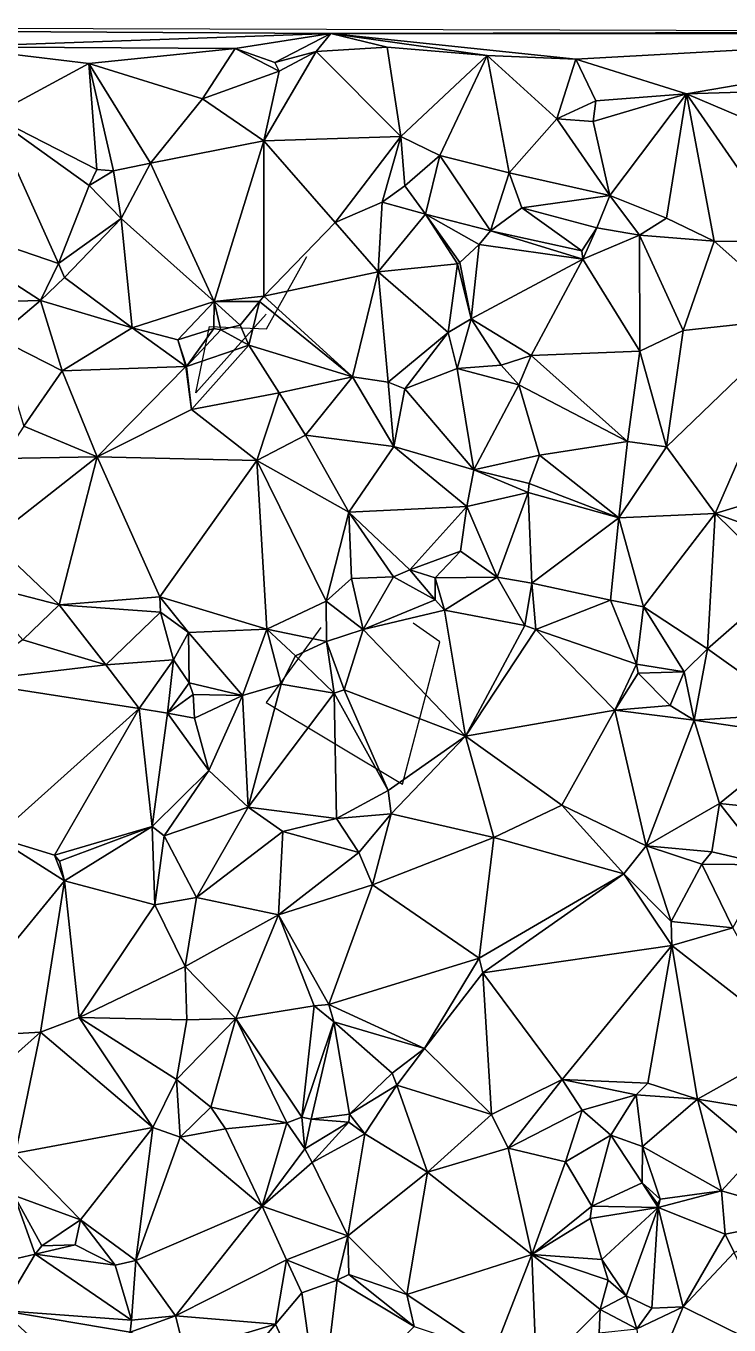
# Model space of a CAD drawing. Header units: metres. Extents: x -15.5 to 15, y -15 to 15.
# Drawn here: x -0.62 to 6.73, y 1.42 to 14.99 of the extents above; entities that cross this region are included whole.
import ezdxf

# ---------------------------------------------------------------- set-up
doc = ezdxf.new("R2010")
doc.units = ezdxf.units.M
doc.layers.add('CRACKS', color=1, linetype='Continuous')
doc.layers.add('STREET_MESH', color=7, linetype='Continuous')

msp = doc.modelspace()

# ---------------------------------------------------------------- linework, layer by layer
at = {"layer": 'CRACKS'}
for points in [[(1.891, 11.977, 0.1), (1.158, 11.157, 0.1), (1.298, 11.849, 0.1), (1.894, 11.825, 0.1), (2.316, 12.579, 0.1)], [(2.461, 8.708, 0.1), (1.89, 7.923, 0.1), (3.315, 7.069, 0.1), (3.705, 8.557, 0.1), (3.426, 8.75, 0.1)]]:
    msp.add_polyline3d(points, dxfattribs=at)
at = {"layer": 'STREET_MESH'}
for points in [[(2.566, 14.908), (11.051, 14.925), (-10.887, 14.987)], [(-1.411, 14.77), (2.566, 14.908), (-10.887, 14.987)], [(9.968, 14.91), (11.051, 14.925), (2.566, 14.908)], [(-1.411, 14.77), (1.567, 14.751), (2.566, 14.908)], [(1.567, 14.751), (1.982, 14.606), (2.566, 14.908)], [(1.982, 14.606), (2.415, 14.72), (2.566, 14.908)], [(2.415, 14.72), (3.157, 14.767), (2.566, 14.908)], [(5.128, 14.639), (9.968, 14.91), (2.566, 14.908)], [(3.157, 14.767), (4.199, 14.68), (2.566, 14.908)], [(4.199, 14.68), (5.128, 14.639), (2.566, 14.908)], [(5.128, 14.639), (6.283, 14.277), (9.968, 14.91)], [(6.283, 14.277), (9.695, 14.383), (9.968, 14.91)], [(0.038, 14.596), (-1.411, 14.77), (-0.976, 14.049)], [(0.038, 14.596), (1.567, 14.751), (-1.411, 14.77)], [(0.038, 14.596), (1.226, 14.228), (1.567, 14.751)], [(1.226, 14.228), (2.026, 14.516), (1.567, 14.751)], [(2.026, 14.516), (1.982, 14.606), (1.567, 14.751)], [(2.415, 14.72), (1.866, 13.787), (3.299, 13.832)], [(2.026, 14.516), (1.866, 13.787), (2.415, 14.72)], [(1.982, 14.606), (2.026, 14.516), (2.415, 14.72)], [(3.157, 14.767), (2.415, 14.72), (3.299, 13.832)], [(4.199, 14.68), (3.157, 14.767), (3.299, 13.832)], [(3.705, 13.633), (4.199, 14.68), (3.299, 13.832)], [(3.705, 13.633), (4.432, 13.454), (4.199, 14.68)], [(4.199, 14.68), (4.928, 14.017), (5.128, 14.639)], [(4.432, 13.454), (4.928, 14.017), (4.199, 14.68)], [(0.123, 13.489), (0.038, 14.596), (-0.976, 14.049)], [(0.683, 13.554), (1.226, 14.228), (0.038, 14.596)], [(0.295, 13.476), (0.683, 13.554), (0.038, 14.596)], [(0.123, 13.489), (0.295, 13.476), (0.038, 14.596)], [(2.026, 14.516), (1.226, 14.228), (1.866, 13.787)], [(4.928, 14.017), (5.335, 14.207), (5.128, 14.639)], [(5.335, 14.207), (6.283, 14.277), (5.128, 14.639)], [(9.695, 14.383), (6.283, 14.277), (8.423, 13.37)], [(6.283, 14.277), (5.309, 13.989), (5.481, 13.218)], [(5.335, 14.207), (5.309, 13.989), (6.283, 14.277)], [(6.076, 12.98), (6.283, 14.277), (5.481, 13.218)], [(6.574, 12.74), (6.283, 14.277), (6.076, 12.98)], [(7.358, 12.73), (6.283, 14.277), (6.574, 12.74)], [(6.283, 14.277), (7.358, 12.73), (8.423, 13.37)], [(1.226, 14.228), (0.683, 13.554), (1.866, 13.787)], [(5.309, 13.989), (5.335, 14.207), (4.928, 14.017)], [(-1.939, 13.074), (-0.277, 12.506), (-0.976, 14.049)], [(-0.277, 12.506), (0.041, 13.323), (-0.976, 14.049)], [(0.041, 13.323), (0.123, 13.489), (-0.976, 14.049)], [(4.928, 14.017), (4.432, 13.454), (5.481, 13.218)], [(5.309, 13.989), (4.928, 14.017), (5.481, 13.218)], [(0.683, 13.554), (1.347, 12.109), (1.866, 13.787)], [(1.347, 12.109), (1.868, 12.167), (1.866, 13.787)], [(1.866, 13.787), (2.611, 12.936), (3.299, 13.832)], [(1.868, 12.167), (2.611, 12.936), (1.866, 13.787)], [(2.611, 12.936), (3.102, 13.147), (3.299, 13.832)], [(3.102, 13.147), (3.341, 13.319), (3.299, 13.832)], [(3.341, 13.319), (3.705, 13.633), (3.299, 13.832)], [(3.341, 13.319), (3.558, 13.021), (3.705, 13.633)], [(3.705, 13.633), (3.558, 13.021), (4.234, 12.848)], [(4.432, 13.454), (3.705, 13.633), (4.234, 12.848)], [(0.041, 13.323), (0.295, 13.476), (0.123, 13.489)], [(0.295, 13.476), (0.041, 13.323), (0.376, 12.978)], [(0.295, 13.476), (0.376, 12.978), (0.683, 13.554)], [(0.376, 12.978), (1.347, 12.109), (0.683, 13.554)], [(4.562, 13.09), (4.432, 13.454), (4.234, 12.848)], [(4.432, 13.454), (4.562, 13.09), (5.481, 13.218)], [(0.376, 12.978), (0.041, 13.323), (-0.277, 12.506)], [(3.341, 13.319), (3.102, 13.147), (3.558, 13.021)], [(4.562, 13.09), (5.347, 12.881), (5.481, 13.218)], [(5.347, 12.881), (5.794, 12.804), (5.481, 13.218)], [(5.794, 12.804), (6.076, 12.98), (5.481, 13.218)], [(-0.466, 12.12), (-1.939, 13.074), (-1.799, 12.085)], [(-0.277, 12.506), (-1.939, 13.074), (-0.466, 12.12)], [(3.102, 13.147), (2.611, 12.936), (3.062, 12.419)], [(3.558, 13.021), (3.102, 13.147), (3.062, 12.419)], [(5.191, 12.638), (4.562, 13.09), (4.234, 12.848)], [(4.562, 13.09), (5.191, 12.638), (5.347, 12.881)], [(-0.217, 12.361), (0.376, 12.978), (-0.277, 12.506)], [(-0.217, 12.361), (0.493, 11.837), (0.376, 12.978)], [(0.493, 11.837), (1.347, 12.109), (0.376, 12.978)], [(2.611, 12.936), (1.868, 12.167), (3.062, 12.419)], [(3.889, 12.505), (3.558, 13.021), (3.062, 12.419)], [(3.558, 13.021), (4.117, 12.705), (4.234, 12.848)], [(3.558, 13.021), (3.915, 12.519), (4.117, 12.705)], [(3.889, 12.505), (3.915, 12.519), (3.558, 13.021)], [(5.794, 12.804), (6.574, 12.74), (6.076, 12.98)], [(4.117, 12.705), (5.201, 12.552), (4.234, 12.848)], [(5.201, 12.552), (5.191, 12.638), (4.234, 12.848)], [(5.347, 12.881), (5.191, 12.638), (5.201, 12.552)], [(5.794, 12.804), (5.347, 12.881), (5.201, 12.552)], [(5.794, 12.804), (5.201, 12.552), (5.796, 11.593)], [(6.574, 12.74), (5.794, 12.804), (6.248, 11.806)], [(5.794, 12.804), (5.796, 11.593), (6.248, 11.806)], [(3.915, 12.519), (4.032, 11.928), (4.117, 12.705)], [(4.032, 11.928), (5.201, 12.552), (4.117, 12.705)], [(6.574, 12.74), (6.248, 11.806), (7.475, 11.941)], [(7.358, 12.73), (6.574, 12.74), (7.475, 11.941)], [(-0.217, 12.361), (-0.277, 12.506), (-0.466, 12.12)], [(3.793, 11.788), (3.889, 12.505), (3.062, 12.419)], [(4.032, 11.928), (3.889, 12.505), (3.793, 11.788)], [(3.915, 12.519), (3.889, 12.505), (4.032, 11.928)], [(5.201, 12.552), (4.032, 11.928), (4.659, 11.547)], [(5.796, 11.593), (5.201, 12.552), (4.659, 11.547)], [(0.493, 11.837), (-0.217, 12.361), (-0.466, 12.12)], [(1.868, 12.167), (2.794, 11.322), (3.062, 12.419)], [(2.794, 11.322), (3.166, 11.268), (3.062, 12.419)], [(3.166, 11.268), (3.793, 11.788), (3.062, 12.419)], [(-0.926, 11.736), (-0.466, 12.12), (-1.799, 12.085)], [(-0.926, 11.736), (-0.239, 11.385), (-0.466, 12.12)], [(-0.239, 11.385), (0.493, 11.837), (-0.466, 12.12)], [(0.967, 11.709), (1.347, 12.109), (0.493, 11.837)], [(1.347, 12.109), (0.967, 11.709), (1.343, 11.828)], [(1.417, 11.814), (1.347, 12.109), (1.343, 11.828)], [(1.347, 12.109), (1.823, 12.111), (1.868, 12.167)], [(1.823, 12.111), (1.347, 12.109), (1.621, 11.862)], [(1.621, 11.862), (1.347, 12.109), (1.417, 11.814)], [(1.711, 11.655), (1.823, 12.111), (1.621, 11.862)], [(1.711, 11.655), (2.794, 11.322), (1.823, 12.111)], [(1.823, 12.111), (2.794, 11.322), (1.868, 12.167)], [(6.248, 11.806), (6.076, 10.594), (7.475, 11.941)], [(6.076, 10.594), (6.584, 9.897), (7.475, 11.941)], [(6.584, 9.897), (8.258, 10.404), (7.475, 11.941)], [(0.493, 11.837), (-0.239, 11.385), (1.052, 11.431)], [(0.967, 11.709), (0.493, 11.837), (1.052, 11.431)], [(0.967, 11.709), (1.058, 11.431), (1.343, 11.828)], [(1.058, 11.431), (1.417, 11.814), (1.343, 11.828)], [(1.058, 11.431), (1.711, 11.655), (1.417, 11.814)], [(1.711, 11.655), (1.621, 11.862), (1.417, 11.814)], [(3.886, 11.41), (4.032, 11.928), (3.793, 11.788)], [(3.886, 11.41), (4.346, 11.447), (4.032, 11.928)], [(4.032, 11.928), (4.346, 11.447), (4.659, 11.547)], [(6.248, 11.806), (5.796, 11.593), (6.076, 10.594)], [(-0.639, 10.808), (-0.239, 11.385), (-0.926, 11.736)], [(1.058, 11.431), (0.967, 11.709), (1.052, 11.431)], [(3.166, 11.268), (3.341, 11.2), (3.793, 11.788)], [(3.341, 11.2), (3.886, 11.41), (3.793, 11.788)], [(1.113, 10.984), (1.711, 11.655), (1.058, 11.431)], [(2.028, 11.156), (1.711, 11.655), (1.113, 10.984)], [(1.711, 11.655), (2.028, 11.156), (2.794, 11.322)], [(4.346, 11.447), (4.532, 11.241), (4.659, 11.547)], [(4.532, 11.241), (5.666, 10.65), (4.659, 11.547)], [(5.666, 10.65), (5.796, 11.593), (4.659, 11.547)], [(5.796, 11.593), (5.666, 10.65), (6.076, 10.594)], [(1.052, 11.431), (-0.239, 11.385), (0.127, 10.488)], [(1.113, 10.984), (1.052, 11.431), (0.127, 10.488)], [(1.113, 10.984), (1.058, 11.431), (1.052, 11.431)], [(3.886, 11.41), (3.341, 11.2), (4.062, 10.351)], [(4.532, 11.241), (4.346, 11.447), (3.886, 11.41)], [(4.532, 11.241), (3.886, 11.41), (4.062, 10.351)], [(-0.239, 11.385), (-0.639, 10.808), (0.127, 10.488)], [(2.794, 11.322), (2.028, 11.156), (2.303, 10.714)], [(2.794, 11.322), (2.303, 10.714), (3.224, 10.596)], [(3.166, 11.268), (2.794, 11.322), (3.224, 10.596)], [(3.341, 11.2), (3.166, 11.268), (3.224, 10.596)], [(2.028, 11.156), (1.113, 10.984), (1.794, 10.45)], [(2.303, 10.714), (2.028, 11.156), (1.794, 10.45)], [(4.062, 10.351), (3.341, 11.2), (3.224, 10.596)], [(4.532, 11.241), (4.062, 10.351), (4.746, 10.507)], [(5.666, 10.65), (4.532, 11.241), (4.746, 10.507)], [(1.794, 10.45), (1.113, 10.984), (0.127, 10.488)], [(0.127, 10.488), (-0.639, 10.808), (-0.86, 10.47)], [(2.303, 10.714), (1.794, 10.45), (2.756, 9.911)], [(3.224, 10.596), (2.303, 10.714), (2.756, 9.911)], [(3.99, 9.971), (3.224, 10.596), (2.756, 9.911)], [(3.99, 9.971), (4.062, 10.351), (3.224, 10.596)], [(5.666, 10.65), (4.746, 10.507), (5.575, 9.851)], [(5.666, 10.65), (5.575, 9.851), (6.076, 10.594)], [(5.575, 9.851), (6.584, 9.897), (6.076, 10.594)], [(-0.987, 9.617), (0.127, 10.488), (-0.86, 10.47)], [(-0.273, 8.943), (0.127, 10.488), (-0.987, 9.617)], [(0.127, 10.488), (-0.273, 8.943), (0.779, 9.028)], [(1.794, 10.45), (0.127, 10.488), (0.779, 9.028)], [(1.898, 8.69), (1.794, 10.45), (0.779, 9.028)], [(1.794, 10.45), (2.517, 8.98), (2.756, 9.911)], [(2.517, 8.98), (1.794, 10.45), (1.898, 8.69)], [(4.062, 10.351), (4.639, 10.209), (4.746, 10.507)], [(4.746, 10.507), (4.639, 10.209), (5.575, 9.851)], [(3.99, 9.971), (4.628, 10.116), (4.062, 10.351)], [(4.628, 10.116), (4.639, 10.209), (4.062, 10.351)], [(6.584, 9.897), (7.14, 9.694), (8.258, 10.404)], [(4.639, 10.209), (4.628, 10.116), (5.575, 9.851)], [(4.628, 10.116), (3.99, 9.971), (4.304, 9.232)], [(4.628, 10.116), (4.304, 9.232), (4.666, 9.168)], [(5.575, 9.851), (4.628, 10.116), (4.666, 9.168)], [(2.517, 8.98), (2.783, 9.217), (2.756, 9.911)], [(3.394, 9.307), (3.99, 9.971), (2.756, 9.911)], [(2.783, 9.217), (3.223, 9.236), (2.756, 9.911)], [(3.223, 9.236), (3.394, 9.307), (2.756, 9.911)], [(3.99, 9.971), (3.394, 9.307), (3.922, 9.504)], [(4.304, 9.232), (3.99, 9.971), (3.922, 9.504)], [(5.489, 8.993), (5.575, 9.851), (4.666, 9.168)], [(5.575, 9.851), (5.489, 8.993), (5.833, 8.921)], [(6.584, 9.897), (5.575, 9.851), (5.833, 8.921)], [(6.504, 8.483), (6.584, 9.897), (5.833, 8.921)], [(6.584, 9.897), (6.504, 8.483), (7.309, 9.188)], [(7.14, 9.694), (6.584, 9.897), (7.309, 9.188)], [(-1.191, 9.181), (-0.273, 8.943), (-0.987, 9.617)], [(3.394, 9.307), (3.659, 9.226), (3.922, 9.504)], [(3.659, 9.226), (4.304, 9.232), (3.922, 9.504)], [(2.906, 8.685), (3.223, 9.236), (2.783, 9.217)], [(3.656, 8.994), (3.223, 9.236), (2.906, 8.685)], [(3.656, 8.994), (3.394, 9.307), (3.223, 9.236)], [(3.394, 9.307), (3.656, 8.994), (3.659, 9.226)], [(3.659, 9.226), (3.656, 8.994), (3.756, 8.886)], [(3.659, 9.226), (3.756, 8.886), (4.304, 9.232)], [(4.304, 9.232), (3.756, 8.886), (4.593, 8.727)], [(4.304, 9.232), (4.593, 8.727), (4.666, 9.168)], [(-0.273, 8.943), (-1.191, 9.181), (-0.651, 8.577)], [(2.906, 8.685), (2.783, 9.217), (2.517, 8.98)], [(4.666, 9.168), (4.593, 8.727), (4.71, 8.686)], [(5.489, 8.993), (4.666, 9.168), (4.71, 8.686)], [(6.504, 8.483), (7.452, 7.807), (7.309, 9.188)], [(-0.273, 8.943), (0.786, 8.868), (0.779, 9.028)], [(1.079, 8.654), (1.898, 8.69), (0.779, 9.028)], [(0.786, 8.868), (1.079, 8.654), (0.779, 9.028)], [(2.517, 8.98), (1.898, 8.69), (2.522, 8.559)], [(2.906, 8.685), (2.517, 8.98), (2.522, 8.559)], [(3.656, 8.994), (2.906, 8.685), (3.756, 8.886)], [(5.76, 8.323), (5.489, 8.993), (4.71, 8.686)], [(5.489, 8.993), (5.76, 8.323), (5.833, 8.921)], [(-0.273, 8.943), (-0.651, 8.577), (0.217, 8.315)], [(0.786, 8.868), (-0.273, 8.943), (0.217, 8.315)], [(0.924, 8.369), (0.786, 8.868), (0.217, 8.315)], [(1.079, 8.654), (0.786, 8.868), (0.924, 8.369)], [(3.756, 8.886), (2.906, 8.685), (3.976, 7.572)], [(4.593, 8.727), (3.756, 8.886), (3.976, 7.572)], [(5.76, 8.323), (6.26, 8.245), (5.833, 8.921)], [(6.26, 8.245), (6.504, 8.483), (5.833, 8.921)], [(1.079, 8.654), (1.645, 7.996), (1.898, 8.69)], [(1.645, 7.996), (2.049, 8.114), (1.898, 8.69)], [(1.898, 8.69), (2.199, 8.409), (2.522, 8.559)], [(2.049, 8.114), (2.199, 8.409), (1.898, 8.69)], [(2.705, 8.054), (2.906, 8.685), (2.522, 8.559)], [(2.906, 8.685), (2.705, 8.054), (3.976, 7.572)], [(4.593, 8.727), (3.976, 7.572), (4.71, 8.686)], [(3.976, 7.572), (5.534, 7.842), (4.71, 8.686)], [(5.534, 7.842), (5.76, 8.323), (4.71, 8.686)], [(0.217, 8.315), (-0.651, 8.577), (-1.254, 8.143)], [(1.087, 8.13), (1.079, 8.654), (0.924, 8.369)], [(1.087, 8.13), (1.645, 7.996), (1.079, 8.654)], [(2.199, 8.409), (2.602, 8.021), (2.522, 8.559)], [(2.602, 8.021), (2.705, 8.054), (2.522, 8.559)], [(6.26, 8.245), (6.363, 7.738), (6.504, 8.483)], [(6.363, 7.738), (7.452, 7.807), (6.504, 8.483)], [(0.564, 7.859), (0.217, 8.315), (-1.254, 8.143)], [(0.564, 7.859), (0.924, 8.369), (0.217, 8.315)], [(0.564, 7.859), (0.861, 7.812), (0.924, 8.369)], [(0.861, 7.812), (1.087, 8.13), (0.924, 8.369)], [(2.602, 8.021), (2.199, 8.409), (2.049, 8.114)], [(5.778, 8.231), (5.76, 8.323), (5.534, 7.842)], [(5.778, 8.231), (6.26, 8.245), (5.76, 8.323)], [(-0.935, 6.518), (0.564, 7.859), (-1.254, 8.143)], [(5.778, 8.231), (5.534, 7.842), (6.114, 7.892)], [(6.26, 8.245), (5.778, 8.231), (6.114, 7.892)], [(6.363, 7.738), (6.26, 8.245), (6.114, 7.892)], [(1.087, 8.13), (0.861, 7.812), (1.128, 8.007)], [(0.861, 7.812), (1.144, 7.759), (1.128, 8.007)], [(1.645, 7.996), (1.087, 8.13), (1.128, 8.007)], [(1.144, 7.759), (1.645, 7.996), (1.128, 8.007)], [(1.645, 7.996), (1.703, 6.832), (2.049, 8.114)], [(1.703, 6.832), (2.602, 8.021), (2.049, 8.114)], [(2.602, 8.021), (1.703, 6.832), (2.627, 6.712)], [(2.602, 8.021), (3.168, 7.005), (2.705, 8.054)], [(3.168, 7.005), (2.602, 8.021), (2.627, 6.712)], [(2.705, 8.054), (3.168, 7.005), (3.976, 7.572)], [(1.645, 7.996), (1.144, 7.759), (1.293, 7.213)], [(1.703, 6.832), (1.645, 7.996), (1.293, 7.213)], [(5.534, 7.842), (6.363, 7.738), (6.114, 7.892)], [(-0.319, 6.328), (0.564, 7.859), (-0.935, 6.518)], [(-0.319, 6.328), (0.702, 6.63), (0.564, 7.859)], [(0.702, 6.63), (0.861, 7.812), (0.564, 7.859)], [(0.861, 7.812), (0.702, 6.63), (1.293, 7.213)], [(1.144, 7.759), (0.861, 7.812), (1.293, 7.213)], [(5.534, 7.842), (3.976, 7.572), (4.98, 6.852)], [(5.862, 6.425), (5.534, 7.842), (4.98, 6.852)], [(5.862, 6.425), (6.363, 7.738), (5.534, 7.842)], [(6.363, 7.738), (5.862, 6.425), (6.63, 6.87)], [(6.363, 7.738), (7.497, 7.57), (7.452, 7.807)], [(7.497, 7.57), (6.363, 7.738), (6.63, 6.87)], [(3.168, 7.005), (3.196, 6.761), (3.976, 7.572)], [(3.196, 6.761), (4.271, 6.514), (3.976, 7.572)], [(3.976, 7.572), (4.271, 6.514), (4.98, 6.852)], [(7.717, 6.756), (7.497, 7.57), (6.63, 6.87)], [(0.702, 6.63), (0.827, 6.532), (1.293, 7.213)], [(0.827, 6.532), (1.703, 6.832), (1.293, 7.213)], [(3.196, 6.761), (3.168, 7.005), (2.627, 6.712)], [(1.703, 6.832), (0.827, 6.532), (1.164, 5.887)], [(1.703, 6.832), (1.164, 5.887), (2.067, 6.577)], [(1.703, 6.832), (2.067, 6.577), (2.627, 6.712)], [(4.271, 6.514), (5.629, 6.133), (4.98, 6.852)], [(5.629, 6.133), (5.862, 6.425), (4.98, 6.852)], [(5.862, 6.425), (6.549, 6.363), (6.63, 6.87)], [(6.63, 6.87), (6.549, 6.363), (7.133, 6.229)], [(7.717, 6.756), (6.63, 6.87), (7.133, 6.229)], [(2.067, 6.577), (2.86, 6.356), (2.627, 6.712)], [(2.86, 6.356), (3.196, 6.761), (2.627, 6.712)], [(3.196, 6.761), (2.86, 6.356), (3.002, 6.02)], [(4.271, 6.514), (3.196, 6.761), (3.002, 6.02)], [(-0.935, 6.518), (-1.562, 4.419), (-0.217, 6.061)], [(-0.319, 6.328), (-0.935, 6.518), (-0.217, 6.061)], [(-0.319, 6.328), (-0.267, 6.265), (0.702, 6.63)], [(0.702, 6.63), (-0.267, 6.265), (-0.217, 6.061)], [(0.728, 5.809), (0.702, 6.63), (-0.217, 6.061)], [(0.827, 6.532), (0.702, 6.63), (0.728, 5.809)], [(1.164, 5.887), (0.827, 6.532), (0.728, 5.809)], [(2.067, 6.577), (1.164, 5.887), (2.019, 5.707)], [(2.86, 6.356), (2.067, 6.577), (2.019, 5.707)], [(4.117, 5.252), (4.271, 6.514), (3.002, 6.02)], [(5.629, 6.133), (4.271, 6.514), (4.117, 5.252)], [(5.629, 6.133), (6.122, 5.638), (5.862, 6.425)], [(6.122, 5.638), (6.445, 6.235), (5.862, 6.425)], [(6.445, 6.235), (6.549, 6.363), (5.862, 6.425)], [(-0.267, 6.265), (-0.319, 6.328), (-0.217, 6.061)], [(2.86, 6.356), (2.019, 5.707), (3.002, 6.02)], [(6.549, 6.363), (6.445, 6.235), (7.133, 6.229)], [(4.154, 5.1), (5.629, 6.133), (4.117, 5.252)], [(5.629, 6.133), (4.154, 5.1), (6.131, 5.386)], [(6.122, 5.638), (5.629, 6.133), (6.131, 5.386)], [(6.445, 6.235), (6.122, 5.638), (6.767, 5.57)], [(6.445, 6.235), (6.767, 5.57), (7.133, 6.229)], [(-1.562, 4.419), (-0.468, 4.481), (-0.217, 6.061)], [(-0.468, 4.481), (-0.063, 4.635), (-0.217, 6.061)], [(-0.063, 4.635), (0.728, 5.809), (-0.217, 6.061)], [(2.019, 5.707), (2.547, 4.769), (3.002, 6.02)], [(2.547, 4.769), (4.117, 5.252), (3.002, 6.02)], [(1.046, 5.166), (1.164, 5.887), (0.728, 5.809)], [(1.164, 5.887), (1.046, 5.166), (2.019, 5.707)], [(1.046, 5.166), (0.728, 5.809), (-0.063, 4.635)], [(1.046, 5.166), (1.575, 4.622), (2.019, 5.707)], [(1.575, 4.622), (2.394, 4.755), (2.019, 5.707)], [(2.394, 4.755), (2.547, 4.769), (2.019, 5.707)], [(6.767, 5.57), (6.122, 5.638), (6.131, 5.386)], [(7.441, 4.367), (6.767, 5.57), (6.131, 5.386)], [(6.131, 5.386), (4.154, 5.1), (4.984, 3.985)], [(5.879, 3.949), (6.131, 5.386), (4.984, 3.985)], [(5.879, 3.949), (6.398, 3.781), (6.131, 5.386)], [(6.398, 3.781), (7.441, 4.367), (6.131, 5.386)], [(1.046, 5.166), (-0.063, 4.635), (1.062, 4.608)], [(1.575, 4.622), (1.046, 5.166), (1.062, 4.608)], [(4.117, 5.252), (2.547, 4.769), (3.546, 4.312)], [(4.154, 5.1), (4.117, 5.252), (3.546, 4.312)], [(4.247, 3.622), (4.154, 5.1), (3.546, 4.312)], [(4.154, 5.1), (4.247, 3.622), (4.984, 3.985)], [(2.265, 3.592), (2.394, 4.755), (1.575, 4.622)], [(2.394, 4.755), (2.265, 3.592), (2.6, 4.588)], [(2.394, 4.755), (2.6, 4.588), (2.547, 4.769)], [(2.547, 4.769), (2.6, 4.588), (3.546, 4.312)], [(-0.063, 4.635), (-0.468, 4.481), (0.707, 3.486)], [(-0.063, 4.635), (0.954, 3.988), (1.062, 4.608)], [(0.954, 3.988), (-0.063, 4.635), (0.707, 3.486)], [(0.954, 3.988), (1.575, 4.622), (1.062, 4.608)], [(1.575, 4.622), (0.954, 3.988), (1.313, 3.697)], [(1.575, 4.622), (1.313, 3.697), (2.108, 3.534)], [(2.265, 3.592), (1.575, 4.622), (2.108, 3.534)], [(-0.468, 4.481), (-1.562, 4.419), (-1.087, 3.932)], [(-0.727, 3.217), (-0.468, 4.481), (-1.087, 3.932)], [(-0.468, 4.481), (-0.727, 3.217), (0.707, 3.486)], [(2.265, 3.592), (2.361, 3.572), (2.6, 4.588)], [(2.6, 4.588), (2.361, 3.572), (2.761, 3.623)], [(2.6, 4.588), (3.209, 4.053), (3.546, 4.312)], [(2.6, 4.588), (2.761, 3.623), (3.209, 4.053)], [(7.418, 3.614), (7.441, 4.367), (6.398, 3.781)], [(3.209, 4.053), (3.257, 3.926), (3.546, 4.312)], [(3.257, 3.926), (4.247, 3.622), (3.546, 4.312)], [(0.993, 3.384), (0.954, 3.988), (0.707, 3.486)], [(0.954, 3.988), (0.993, 3.384), (1.313, 3.697)], [(2.761, 3.623), (3.257, 3.926), (3.209, 4.053)], [(4.247, 3.622), (4.42, 3.269), (4.984, 3.985)], [(4.42, 3.269), (5.192, 3.666), (4.984, 3.985)], [(5.192, 3.666), (5.759, 3.828), (4.984, 3.985)], [(5.759, 3.828), (5.879, 3.949), (4.984, 3.985)], [(5.879, 3.949), (5.759, 3.828), (6.398, 3.781)], [(3.257, 3.926), (2.761, 3.623), (2.923, 3.421)], [(3.578, 3.019), (3.257, 3.926), (2.923, 3.421)], [(3.257, 3.926), (3.578, 3.019), (4.247, 3.622)], [(5.494, 3.405), (5.759, 3.828), (5.192, 3.666)], [(5.823, 3.287), (5.759, 3.828), (5.494, 3.405)], [(5.759, 3.828), (5.823, 3.287), (6.398, 3.781)], [(0.993, 3.384), (1.465, 3.472), (1.313, 3.697)], [(1.313, 3.697), (1.465, 3.472), (2.108, 3.534)], [(5.018, 3.126), (5.192, 3.666), (4.42, 3.269)], [(5.018, 3.126), (5.494, 3.405), (5.192, 3.666)], [(5.823, 3.287), (6.649, 2.825), (6.398, 3.781)], [(6.649, 2.825), (7.036, 3.246), (6.398, 3.781)], [(7.036, 3.246), (7.418, 3.614), (6.398, 3.781)], [(1.465, 3.472), (1.85, 2.665), (2.108, 3.534)], [(1.85, 2.665), (2.296, 3.263), (2.108, 3.534)], [(2.296, 3.263), (2.265, 3.592), (2.108, 3.534)], [(2.361, 3.572), (2.265, 3.592), (2.296, 3.263)], [(2.755, 3.54), (2.361, 3.572), (2.296, 3.263)], [(2.372, 3.12), (2.755, 3.54), (2.296, 3.263)], [(2.361, 3.572), (2.755, 3.54), (2.761, 3.623)], [(2.755, 3.54), (2.372, 3.12), (2.923, 3.421)], [(2.761, 3.623), (2.755, 3.54), (2.923, 3.421)], [(4.247, 3.622), (3.578, 3.019), (4.42, 3.269)], [(-0.727, 3.217), (-0.05, 2.52), (0.707, 3.486)], [(-0.05, 2.52), (0.529, 2.098), (0.707, 3.486)], [(0.529, 2.098), (0.993, 3.384), (0.707, 3.486)], [(1.85, 2.665), (1.465, 3.472), (0.993, 3.384)], [(2.372, 3.12), (2.744, 2.355), (2.923, 3.421)], [(2.744, 2.355), (3.578, 3.019), (2.923, 3.421)], [(5.018, 3.126), (5.294, 2.663), (5.494, 3.405)], [(5.294, 2.663), (5.822, 2.908), (5.494, 3.405)], [(5.822, 2.908), (5.823, 3.287), (5.494, 3.405)], [(0.529, 2.098), (1.85, 2.665), (0.993, 3.384)], [(2.372, 3.12), (2.296, 3.263), (1.85, 2.665)], [(3.578, 3.019), (4.667, 2.16), (4.42, 3.269)], [(4.667, 2.16), (5.018, 3.126), (4.42, 3.269)], [(5.823, 3.287), (5.822, 2.908), (6.009, 2.738)], [(6.649, 2.825), (5.823, 3.287), (6.009, 2.738)], [(-0.74, 2.777), (-0.05, 2.52), (-0.727, 3.217)], [(2.744, 2.355), (2.372, 3.12), (1.85, 2.665)], [(4.667, 2.16), (5.294, 2.663), (5.018, 3.126)], [(7.588, 2.552), (7.036, 3.246), (6.649, 2.825)], [(3.36, 1.742), (3.578, 3.019), (2.744, 2.355)], [(4.667, 2.16), (3.578, 3.019), (3.36, 1.742)], [(5.822, 2.908), (5.294, 2.663), (5.987, 2.65)], [(5.822, 2.908), (5.981, 2.687), (6.009, 2.738)], [(5.981, 2.687), (5.822, 2.908), (5.987, 2.65)], [(-0.74, 2.777), (-1.353, 1.967), (-0.523, 2.164)], [(-0.74, 2.777), (-0.523, 2.164), (-0.454, 2.251)], [(-0.05, 2.52), (-0.74, 2.777), (-0.454, 2.251)], [(5.981, 2.687), (5.987, 2.65), (6.009, 2.738)], [(5.987, 2.65), (6.649, 2.825), (6.009, 2.738)], [(5.987, 2.65), (6.689, 2.372), (6.649, 2.825)], [(6.689, 2.372), (7.588, 2.552), (6.649, 2.825)], [(1.85, 2.665), (0.529, 2.098), (0.945, 1.519)], [(2.105, 2.103), (1.85, 2.665), (0.945, 1.519)], [(2.105, 2.103), (2.744, 2.355), (1.85, 2.665)], [(5.294, 2.663), (4.667, 2.16), (5.278, 2.534)], [(5.987, 2.65), (5.294, 2.663), (5.278, 2.534)], [(5.399, 2.106), (5.987, 2.65), (5.278, 2.534)], [(5.399, 2.106), (5.652, 1.728), (5.987, 2.65)], [(5.987, 2.65), (5.652, 1.728), (5.921, 1.599)], [(5.987, 2.65), (5.921, 1.599), (6.247, 1.612)], [(6.689, 2.372), (5.987, 2.65), (6.247, 1.612)], [(-0.104, 2.259), (-0.05, 2.52), (-0.454, 2.251)], [(0.315, 2.048), (-0.05, 2.52), (-0.104, 2.259)], [(-0.05, 2.52), (0.315, 2.048), (0.529, 2.098)], [(4.667, 2.16), (5.399, 2.106), (5.278, 2.534)], [(7.588, 2.552), (6.689, 2.372), (6.781, 2.179)], [(2.105, 2.103), (2.633, 1.891), (2.744, 2.355)], [(2.633, 1.891), (2.755, 1.949), (2.744, 2.355)], [(2.755, 1.949), (3.36, 1.742), (2.744, 2.355)], [(6.689, 2.372), (6.247, 1.612), (6.781, 2.179)], [(-0.523, 2.164), (-0.104, 2.259), (-0.454, 2.251)], [(0.315, 2.048), (-0.104, 2.259), (-0.523, 2.164)], [(6.247, 1.612), (7.298, 1.095), (6.781, 2.179)], [(-0.523, 2.164), (-1.353, 1.967), (-0.872, 1.573)], [(0.484, 1.474), (-0.523, 2.164), (-0.872, 1.573)], [(0.484, 1.474), (0.315, 2.048), (-0.523, 2.164)], [(0.315, 2.048), (0.484, 1.474), (0.529, 2.098)], [(0.529, 2.098), (0.484, 1.474), (0.945, 1.519)], [(1.989, 1.431), (2.105, 2.103), (0.945, 1.519)], [(2.264, 1.758), (2.105, 2.103), (1.989, 1.431)], [(2.264, 1.758), (2.633, 1.891), (2.105, 2.103)], [(4.266, 1.133), (4.667, 2.16), (3.36, 1.742)], [(4.716, 0.917), (4.667, 2.16), (4.266, 1.133)], [(4.667, 2.16), (5.38, 1.584), (5.464, 1.892)], [(5.38, 1.584), (4.667, 2.16), (4.716, 0.917)], [(5.399, 2.106), (4.667, 2.16), (5.464, 1.892)], [(5.652, 1.728), (5.399, 2.106), (5.464, 1.892)], [(3.438, 1.406), (2.755, 1.949), (2.633, 1.891)], [(2.755, 1.949), (3.438, 1.406), (3.36, 1.742)], [(2.264, 1.758), (2.455, 0.413), (2.633, 1.891)], [(2.455, 0.413), (3.438, 1.406), (2.633, 1.891)], [(5.38, 1.584), (5.652, 1.728), (5.464, 1.892)], [(2.455, 0.413), (2.264, 1.758), (1.989, 1.431)], [(3.438, 1.406), (4.266, 1.133), (3.36, 1.742)], [(5.652, 1.728), (5.38, 1.584), (5.766, 1.384)], [(5.921, 1.599), (5.652, 1.728), (5.766, 1.384)], [(0.201, 0.596), (-0.872, 1.573), (-0.88, 0.796)], [(-0.872, 1.573), (0.201, 0.596), (0.469, 1.349)], [(0.484, 1.474), (-0.872, 1.573), (0.469, 1.349)], [(0.469, 1.349), (1.038, 1.146), (0.945, 1.519)], [(0.484, 1.474), (0.469, 1.349), (0.945, 1.519)], [(1.038, 1.146), (1.989, 1.431), (0.945, 1.519)], [(5.38, 1.584), (4.716, 0.917), (5.372, 1.341)], [(5.766, 1.384), (5.38, 1.584), (5.372, 1.341)], [(5.766, 1.384), (5.835, 0.62), (6.247, 1.612)], [(5.921, 1.599), (5.766, 1.384), (6.247, 1.612)], [(5.835, 0.62), (7.298, 1.095), (6.247, 1.612)], [(1.038, 1.146), (1.475, 0.82), (1.989, 1.431)], [(1.475, 0.82), (2.455, 0.413), (1.989, 1.431)]]:
    msp.add_3dface(points, dxfattribs=at)

doc.saveas('drawing.dxf')
